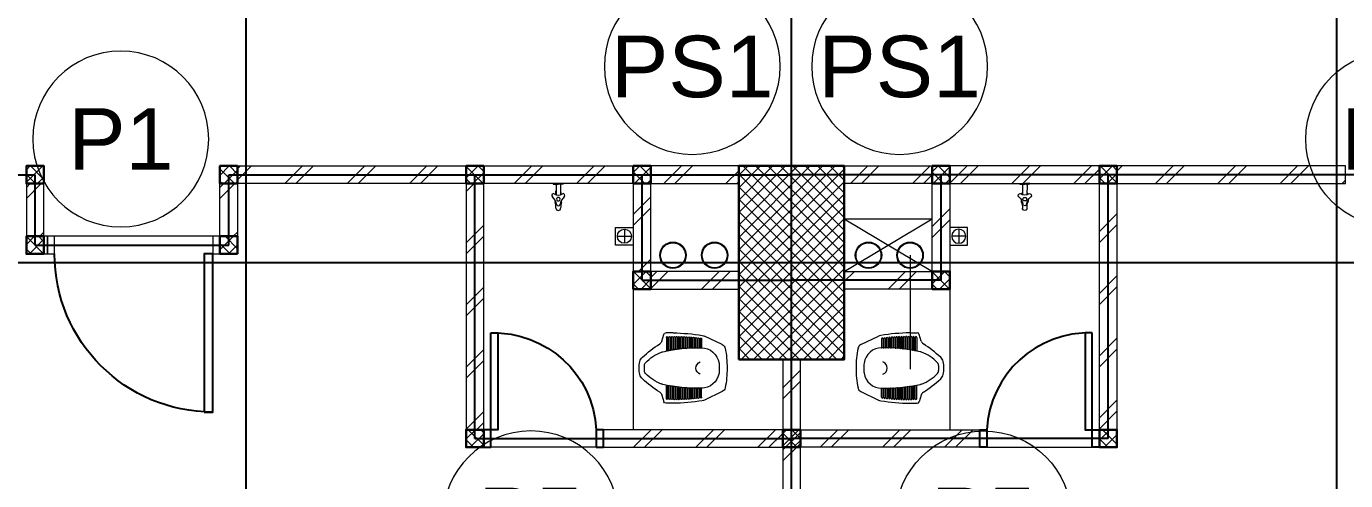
# Model space of a CAD drawing. Header units: millimetres. Extents: x -108 to 357, y -17 to 192.
# Drawn here: x 135.42 to 142.92, y 4.26 to 6.84 of the extents above; entities that cross this region are included whole.
import ezdxf
from ezdxf.enums import TextEntityAlignment as Align

# ---------------------------------------------------------------- set-up
doc = ezdxf.new("R2010")
doc.units = ezdxf.units.MM
for name, color, linetype, lineweight in [('ars', 11, 'Continuous', 0), ('KOL', 1, 'Continuous', 30), ('KOLOM', 4, 'Continuous', 9), ('lan', 7, 'Continuous', 15), ('NOT', 7, 'Continuous', 20), ('SANITAIR', 15, 'Continuous', 9), ('tem', 5, 'Continuous', 20), ('u', 6, 'Continuous', 20)]:
    doc.layers.add(name, color=color, linetype=linetype, lineweight=lineweight)
doc.layers.add('as', color=1, linetype='Continuous', plot=False)
doc.layers.add('Kusen', color=30, linetype='Continuous')
doc.styles.add('S', font='simplex', dxfattribs={"width": 0.75})
doc.styles.get("Standard").update_dxf_attribs({"font": 'arial.ttf'})
pattern_1 = [(45, (1.99994, -5.1569), (-0.1767767, 0.1767767), []), (45, (2.06244, -5.1569), (-0.1767767, 0.1767767), [])]
pattern_2 = [(45, (2.94994, -6.0569), (-0.1767767, 0.1767767), []), (45, (3.01244, -6.0569), (-0.1767767, 0.1767767), [])]
pattern_3 = [(45, (0.59994, -6.2569), (-0.1767767, 0.1767767), []), (45, (0.66244, -6.2569), (-0.1767767, 0.1767767), [])]
pattern_4 = [(45, (-0.50006, -6.2569), (-0.1767767, 0.1767767), []), (45, (-0.43756, -6.2569), (-0.1767767, 0.1767767), [])]
pattern_5 = [(45, (4.67994, -1.0569), (-0.1767767, 0.1767767), []), (45, (4.74244, -1.0569), (-0.1767767, 0.1767767), [])]
pattern_6 = [(45, (4.67994, -1.9569), (-0.1767767, 0.1767767), []), (45, (4.74244, -1.9569), (-0.1767767, 0.1767767), [])]
pattern_7 = [(45, (4.67994, -2.5569), (-0.1767767, 0.1767767), []), (45, (4.74244, -2.5569), (-0.1767767, 0.1767767), [])]
pattern_8 = [(45, (3.82994, -2.5569), (-0.1767767, 0.1767767), []), (45, (3.89244, -2.5569), (-0.1767767, 0.1767767), [])]
pattern_9 = [(45, (2.87994, -2.5569), (-0.1767767, 0.1767767), []), (45, (2.94244, -2.5569), (-0.1767767, 0.1767767), [])]

# ---------------------------------------------------------------- blocks, each defined once
blk = doc.blocks.new('KRAN ATAS')
for p, q in [((-0.0198, 0), (0, 0)), ((-0.0198, -0.0015), (-0.0198, 0)), ((0.0198, 0), (0, 0)), ((0.0198, -0.0015), (0.0198, 0)), ((-0.0193, -0.002), (0, -0.002)), ((-0.0087, -0.006), (-0.0087, -0.0441)), ((0.0193, -0.002), (0, -0.002)), ((0.0087, -0.006), (0.0087, -0.0441))]:
    blk.add_line(p, q)
for centre, radius, start, end in [((-0.0191, -0.047), 0.00682, 147.2603, 232.4214), ((-0.0188, -0.0464), 0.00682, 67.5786, 152.7397), ((-0.0193, -0.0015), 0.0005, 180, 270), ((0, -0.0187), 0.0268, 232.9628, 307.0372), ((-0.0127, -0.006), 0.004, 0, 90), ((0.0743, -0.0604), 0.0878, 163.7486, 168.4446), ((-0.0388, -0.0275), 0.03, 343.7486, 0), ((0.0127, -0.006), 0.004, 90, 180), ((0.0388, -0.0275), 0.03, 180, 196.2514), ((-0.0743, -0.0604), 0.0878, 11.5554, 16.2514), ((0.0188, -0.0464), 0.00682, 27.2603, 112.4214), ((0.0193, -0.0015), 0.0005, 270, 0), ((0.0191, -0.047), 0.00682, 307.5786, 32.7397), ((-0.0514, -0.0871), 0.0447, 7.4918, 50.9581), ((0.0743, -0.0604), 0.0878, 182.0552, 189.0251), ((-0.0892, -0.0965), 0.08, 0.3555, 16.2023), ((-0.0004, -0.0965), 0.0088, 176.8553, 272.6444), ((-0.0004, -0.0613), 0.0068, 86.5771, 273.4229), ((-0.0003, -0.0804), 0.00682, 187.5786, 272.7397), ((0.0004, -0.0613), 0.0068, 266.5771, 93.4229), ((0.0003, -0.0804), 0.00682, 267.2603, 352.4214), ((0.0004, -0.0965), 0.0088, 267.3556, 3.1447), ((0.0514, -0.0871), 0.0447, 129.0419, 172.5082), ((0.0892, -0.0965), 0.08, 163.7977, 179.6445), ((-0.0743, -0.0604), 0.0878, 350.9749, 357.9448)]:
    blk.add_arc(centre, radius, start, end)
blk = doc.blocks.new('AVOOR')
blk.add_lwpolyline([(-21.8185, -71.5914), (-21.9185, -71.5914), (-21.9185, -71.4914), (-21.8185, -71.4914)], close=True)
for points in [[(-21.9085, -71.5414), (-21.8285, -71.5414)], [(-21.8685, -71.5014), (-21.8685, -71.5814)]]:
    blk.add_lwpolyline(points)
blk.add_circle((-21.8685, -71.5414), 0.04)
blk = doc.blocks.new('CL J D')
for p, q in [((0.0275, 0.1273), (0.1283, 0.1756)), ((0.145, 0.1598), (0.145, 0.1109)), ((0.1539, 0.1598), (0.1539, 0.1111)), ((0.1587, 0.1615), (0.1587, 0.1111)), ((0.1676, 0.1615), (0.1676, 0.1111)), ((0.1723, 0.1631), (0.1723, 0.1111)), ((0.1812, 0.1631), (0.1812, 0.1109)), ((0.186, 0.1645), (0.186, 0.1109)), ((0.1949, 0.1645), (0.1949, 0.1105)), ((0.1996, 0.1657), (0.1996, 0.1105)), ((0.2085, 0.1657), (0.2085, 0.11)), ((0.2133, 0.1667), (0.2133, 0.11)), ((0.2222, 0.1667), (0.2222, 0.1092)), ((0.2269, 0.1676), (0.2269, 0.1092)), ((0.2358, 0.1676), (0.2358, 0.1082)), ((0.2406, 0.1682), (0.2406, 0.1082)), ((0.2495, 0.1682), (0.2495, 0.107)), ((0.2542, 0.1687), (0.2542, 0.107)), ((0.2631, 0.1687), (0.2631, 0.1056)), ((0.2679, 0.169), (0.2679, 0.1056)), ((0.2768, 0.169), (0.2768, 0.104)), ((0.2815, 0.1692), (0.2815, 0.104)), ((0.2904, 0.1692), (0.2904, 0.1022)), ((0.2952, 0.1691), (0.2952, 0.1022)), ((0.3041, 0.1691), (0.3041, 0.1003)), ((0.306, 0.1938), (0.3479, 0.1938)), ((0.3088, 0.1689), (0.3088, 0.1003)), ((0.3177, 0.1689), (0.3177, 0.0981)), ((0.3225, 0.1685), (0.3225, 0.0981)), ((0.3314, 0.1685), (0.3314, 0.0957)), ((0.3361, 0.1679), (0.3361, 0.0957)), ((0.345, 0.1679), (0.345, 0.093)), ((0.3709, 0.1476), (0.3594, 0.1853)), ((0.0275, -0.1398), (0.1283, -0.188)), ((0.145, -0.1722), (0.145, -0.1234)), ((0.1539, -0.1722), (0.1539, -0.1236)), ((0.1587, -0.174), (0.1587, -0.1236)), ((0.1676, -0.174), (0.1676, -0.1236)), ((0.1723, -0.1756), (0.1723, -0.1236)), ((0.1812, -0.1756), (0.1812, -0.1234)), ((0.186, -0.177), (0.186, -0.1234)), ((0.1949, -0.177), (0.1949, -0.123)), ((0.1996, -0.1782), (0.1996, -0.123)), ((0.2085, -0.1782), (0.2085, -0.1224)), ((0.2133, -0.1792), (0.2133, -0.1224)), ((0.2222, -0.1792), (0.2222, -0.1216)), ((0.2269, -0.18), (0.2269, -0.1216)), ((0.2358, -0.18), (0.2358, -0.1206)), ((0.2406, -0.1807), (0.2406, -0.1206)), ((0.2495, -0.1807), (0.2495, -0.1195)), ((0.2542, -0.1812), (0.2542, -0.1195)), ((0.2631, -0.1812), (0.2631, -0.1181)), ((0.2679, -0.1815), (0.2679, -0.1181)), ((0.2768, -0.1815), (0.2768, -0.1165)), ((0.2815, -0.1816), (0.2815, -0.1165)), ((0.2904, -0.1816), (0.2904, -0.1147)), ((0.2952, -0.1816), (0.2952, -0.1147)), ((0.3041, -0.1816), (0.3041, -0.1127)), ((0.3088, -0.1813), (0.3088, -0.1127)), ((0.3177, -0.1813), (0.3177, -0.1105)), ((0.3225, -0.1809), (0.3225, -0.1105)), ((0.3314, -0.1809), (0.3314, -0.1081)), ((0.3361, -0.1803), (0.3361, -0.1081)), ((0.345, -0.1803), (0.345, -0.1055)), ((0.306, -0.2062), (0.3479, -0.2062)), ((0.3709, -0.16), (0.3594, -0.1977))]:
    blk.add_line(p, q)
for centre, radius, start, end in [((0.1462, 0.1381), 0.0415, 97.43664, 115.58841), ((0.3183, -0.8979), 1.0917, 90.64465, 99.35641), ((0.1495, 0.1598), 0.00445, 0, 180), ((0.1631, 0.1615), 0.00445, 0, 180), ((0.1768, 0.1631), 0.00445, 0, 180), ((0.1904, 0.1645), 0.00445, 0, 180), ((0.2041, 0.1657), 0.00445, 0, 180), ((0.2177, 0.1667), 0.00445, 0, 180), ((0.2314, 0.1676), 0.00445, 0, 180), ((0.245, 0.1682), 0.00445, 0, 180), ((0.2587, 0.1687), 0.00445, 0, 180), ((0.2723, 0.169), 0.00445, 0, 180), ((0.286, 0.1692), 0.00445, 0, 180), ((0.2996, 0.1691), 0.00445, 0, 180), ((0.3133, 0.1689), 0.00445, 0, 180), ((0.3269, 0.1685), 0.00445, 0, 180), ((0.3406, 0.1679), 0.00445, 0, 180), ((0.3479, 0.1818), 0.012, 16.98371, 90), ((0.5098, 0), 0.5098, 167.907, 180.70014), ((0.0403, 0.1006), 0.0297, 115.58841, 167.907), ((0.1458, 0.0077), 0.1009, 89.36458, 171.9631), ((0.1427, 0.1109), 0.00237, 271.71865, 0), ((0.1639, -0.8282), 0.9369, 77.60377, 91.04193), ((0.1563, 0.1111), 0.00237, 180, 0), ((0.17, 0.1111), 0.00237, 180, 0), ((0.1836, 0.1109), 0.00237, 180, 0), ((0.1973, 0.1105), 0.00237, 180, 0), ((0.2109, 0.11), 0.00237, 180, 0), ((0.2246, 0.1092), 0.00237, 180, 0), ((0.2382, 0.1082), 0.00237, 180, 0), ((0.2519, 0.107), 0.00237, 180, 0), ((0.2655, 0.1056), 0.00237, 180, 0), ((0.2792, 0.104), 0.00237, 180, 0), ((0.2928, 0.1022), 0.00237, 180, 0), ((0.3064, 0.1003), 0.00237, 180, 0), ((0.3201, 0.0981), 0.00237, 180, 0), ((0.3337, 0.0957), 0.00237, 180, 0), ((0.3474, 0.093), 0.00237, 180, 258.7357), ((0.3518, 0.0291), 0.0593, 68.96955, 77.12628), ((0.3992, 0.1563), 0.0297, 196.98371, 236.58705), ((0.2831, -0.1497), 0.2509, 43.87855, 68.96955), ((-0.0629, -0.5443), 0.8096, 47.75416, 56.58705), ((0.1995, 0.0001), 0.1551, 171.9445, 182.3259), ((0.1409, -0.0052), 0.0359, 358.3993, 69.7102), ((0.4511, 0.0118), 0.0178, 9.30537, 43.87855), ((0.3402, -0.0063), 0.1302, 0.0418, 9.30537), ((0.4495, 0.0199), 0.0475, 13.4838, 47.75416), ((0.3402, -0.0063), 0.1598, 0.03404, 13.4838), ((0.5098, -0.0125), 0.5098, 179.29986, 192.093), ((0.1995, -0.0125), 0.1551, 177.6741, 188.0555), ((0.1458, -0.0202), 0.1009, 188.0369, 270.63542), ((0.1409, -0.0072), 0.0359, 290.2898, 1.6007), ((0.2831, 0.1372), 0.2509, 291.03045, 316.12145), ((-0.0629, 0.5318), 0.8096, 303.41295, 312.24584), ((0.4511, -0.0243), 0.0178, 316.12145, 350.69463), ((0.3402, -0.0061), 0.1302, 350.69463, 359.9582), ((0.4495, -0.0323), 0.0475, 312.24584, 346.5162), ((0.3402, -0.0061), 0.1598, 346.5162, 359.96596), ((0.0403, -0.113), 0.0297, 192.093, 244.41159), ((0.1427, -0.1234), 0.00237, 0, 88.28135), ((0.1639, 0.8157), 0.9369, 268.95807, 282.39623), ((0.1563, -0.1236), 0.00237, 0, 180), ((0.17, -0.1236), 0.00237, 0, 180), ((0.1836, -0.1234), 0.00237, 0, 180), ((0.1973, -0.123), 0.00237, 0, 180), ((0.2109, -0.1224), 0.00237, 0, 180), ((0.2246, -0.1216), 0.00237, 0, 180), ((0.2382, -0.1206), 0.00237, 0, 180), ((0.2519, -0.1195), 0.00237, 0, 180), ((0.2655, -0.1181), 0.00237, 0, 180), ((0.2792, -0.1165), 0.00237, 0, 180), ((0.2928, -0.1147), 0.00237, 0, 180), ((0.3064, -0.1127), 0.00237, 0, 180), ((0.3201, -0.1105), 0.00237, 0, 180), ((0.3337, -0.1081), 0.00237, 0, 180), ((0.3474, -0.1055), 0.00237, 101.2643, 180), ((0.3518, -0.0415), 0.0593, 282.87372, 291.03045), ((0.3992, -0.1687), 0.0297, 123.41295, 163.01629), ((0.1462, -0.1506), 0.0415, 244.41159, 262.56336), ((0.3183, 0.8854), 1.0917, 260.64359, 269.35535), ((0.1495, -0.1722), 0.00445, 180, 0), ((0.1631, -0.174), 0.00445, 180, 0), ((0.1768, -0.1756), 0.00445, 180, 0), ((0.1904, -0.177), 0.00445, 180, 0), ((0.2041, -0.1782), 0.00445, 180, 0), ((0.2177, -0.1792), 0.00445, 180, 0), ((0.2314, -0.18), 0.00445, 180, 0), ((0.245, -0.1807), 0.00445, 180, 0), ((0.2587, -0.1812), 0.00445, 180, 0), ((0.2723, -0.1815), 0.00445, 180, 0), ((0.286, -0.1816), 0.00445, 180, 0), ((0.2996, -0.1816), 0.00445, 180, 0), ((0.3133, -0.1813), 0.00445, 180, 0), ((0.3269, -0.1809), 0.00445, 180, 0), ((0.3406, -0.1803), 0.00445, 180, 0), ((0.3479, -0.1942), 0.012, 270, 343.01629)]:
    blk.add_arc(centre, radius, start, end)
blk = doc.blocks.new('P.60')
at = {"layer": 'Kusen'}
for points in [[(1472.8348, 997.5354), (1472.8748, 997.5354), (1472.8748, 997.4354), (1472.8348, 997.4354)], [(1473.4748, 997.5354), (1473.5148, 997.5354), (1473.5148, 997.4354), (1473.4748, 997.4354)], [(1472.8748, 996.8854), (1472.9148, 996.8854), (1472.9148, 997.4354), (1472.8748, 997.4354)]]:
    blk.add_lwpolyline(points, close=True, dxfattribs=at)
blk.add_arc((1472.8948, 997.4658), 0.5808, 268.02661, 356.99428, dxfattribs=at)
blk = doc.blocks.new('K 10.10')
at = {"layer": 'ars'}
h = blk.add_hatch(dxfattribs=at)
h.set_pattern_fill('_USER', color=256, scale=0.05, angle=45, double=1, pattern_type=0)
h.set_pattern_definition([(45, (0, 0), (-0.035355339, 0.035355339), []), (135, (0, 0), (-0.035355339, -0.035355339), [])])
h.paths.add_polyline_path([(1560.5383, 1380.4069), (1560.6383, 1380.4069), (1560.6383, 1380.5069), (1560.5383, 1380.5069)])
at = {"layer": 'KOL'}
blk.add_lwpolyline([(1560.5383, 1380.4069), (1560.6383, 1380.4069), (1560.6383, 1380.5069), (1560.5383, 1380.5069)], close=True, dxfattribs=at)
blk = doc.blocks.new('typikal-1')
at = {"layer": 'ars'}
for centre, radius in [((5.526, -0.0422), 0.075), ((5.526, -0.0422), 0.071), ((5.7625, -0.0422), 0.075), ((5.7625, -0.0422), 0.071)]:
    blk.add_circle(centre, radius, dxfattribs=at)
at = {"layer": 'as'}
for p, q in [((4.4, 1), (4.4, -0.5)), ((4.4, 1), (6.2, 1)), ((5.35, 0.1), (5.35, -0.5)), ((5.35, 0.1), (6.2, 0.1)), ((3, -0.5), (6.2, -0.5))]:
    blk.add_line(p, q, dxfattribs=at)
at = {"layer": 'lan'}
for p, q in [((5.09, 1.05), (4.49, 1.05)), ((5.3, 0.15), (5.3, 0.95))]:
    blk.add_line(p, q, dxfattribs=at)
at = {"layer": 'tem'}
for points in [[(6.15, 1.05), (6.25, 1.05), (6.25, 2.15), (6.15, 2.15)], [(5.13, 1.05), (6.15, 1.05), (6.15, 0.95), (5.13, 0.95)], [(4.45, -0.45), (4.35, -0.45), (4.35, 0.95), (4.45, 0.95)], [(6.15, 0.55), (6.25, 0.55), (6.25, 0.95), (6.15, 0.95)], [(5.4, 0.15), (5.9, 0.15), (5.9, 0.05), (5.4, 0.05)], [(5.4, -0.45), (5.3, -0.45), (5.3, 0.05), (5.4, 0.05)], [(3.05, -0.55), (4.35, -0.55), (4.35, -0.45), (3.05, -0.45)], [(4.45, -0.55), (5.3, -0.55), (5.3, -0.45), (4.45, -0.45)], [(5.9, -0.55), (5.4, -0.55), (5.4, -0.45), (5.9, -0.45)]]:
    blk.add_lwpolyline(points, close=True, dxfattribs=at)
at = {"layer": 'u'}
for points in [[(5.526, -0.0422), (5.526, 0.6064)], [(5.9, -0.25), (5.3996, 0.0495)], [(5.9, 0.05), (5.4, -0.25)], [(5.9, -0.25), (5.4, -0.25)]]:
    blk.add_lwpolyline(points, dxfattribs=at)
at = {"layer": 'KOLOM', "extrusion": (0, 0, -1), "xscale": -1, "zscale": -1, "rotation": 180}
for p in [(-1564.9883, 1381.4569), (-1566.7883, 1381.4569), (-1565.9383, 1380.5569), (-1564.9883, 1379.9569), (-1565.9383, 1379.9569)]:
    blk.add_blockref('K 10.10', p, dxfattribs=at)
at = {"layer": 'Kusen'}
blk.add_blockref('P.60', (-1468.3848, -996.4854), dxfattribs=at)
at = {"layer": 'SANITAIR', "extrusion": (0, 0, -1), "xscale": -1, "zscale": -1, "rotation": 180}
blk.add_blockref('CL J D', (-5.8335, 0.5932), dxfattribs=at)
at = {"layer": 'SANITAIR', "xscale": -1, "rotation": 180}
blk.add_blockref('AVOOR', (27.1181, -71.6914), dxfattribs=at)
at = {"layer": 'SANITAIR', "extrusion": (0, 0, -1), "xscale": 1.450644103627577, "yscale": 1.450644103627577, "zscale": -1.450644103627577, "rotation": 180.0386559153115}
blk.add_blockref('KRAN ATAS', (-4.874, -0.45), dxfattribs=at)
blk = doc.blocks.new('k1')
at = {"layer": 'ars'}
h = blk.add_hatch(dxfattribs=at)
h.set_pattern_fill('_USER', color=256, scale=0.05, angle=45, double=1, pattern_type=0)
h.set_pattern_definition([(45, (0, -5), (-0.03535534, 0.03535534), []), (135, (0, -5), (-0.03535534, -0.03535534), [])])
h.paths.add_polyline_path([(-0.3, -0.55), (0.3, -0.55), (0.3, 0.55), (-0.3, 0.55)])
at = {"layer": 'KOL'}
blk.add_lwpolyline([(-0.3, -0.55), (0.3, -0.55), (0.3, 0.55), (-0.3, 0.55)], close=True, dxfattribs=at)
blk = doc.blocks.new('P-90')
at = {"layer": 'Kusen'}
blk.add_lwpolyline([(374.6908, -21.5979), (374.7408, -21.5979), (374.7408, -22.4979), (374.6908, -22.4979)], close=True, dxfattribs=at)
at = {"layer": 'Kusen', "lineweight": 9}
for points in [[(373.8008, -22.4979), (373.8408, -22.4979), (373.8408, -22.5979), (373.8008, -22.5979)], [(374.7408, -22.4979), (374.7808, -22.4979), (374.7808, -22.5979), (374.7408, -22.5979)]]:
    blk.add_lwpolyline(points, close=True, dxfattribs=at)
at = {"layer": 'Kusen'}
blk.add_arc((374.7408, -22.4979), 0.9, 90, 180, dxfattribs=at)
blk = doc.blocks.new('A-2')
at = {"layer": 'ars'}
h = blk.add_hatch(dxfattribs=at)
h.set_pattern_fill('TEMBOK', color=256, scale=0.25)
h.set_pattern_definition(pattern_9)
h.paths.add_polyline_path([(-21.3828, 6.6677), (-20.0828, 6.6677), (-20.0828, 6.5677), (-21.3828, 6.5677)])
h = blk.add_hatch(dxfattribs=at)
h.set_pattern_fill('TEMBOK', color=256, scale=0.25)
h.set_pattern_definition(pattern_9)
h.paths.add_polyline_path([(-21.3828, 6.6677), (-20.0828, 6.6677), (-20.0828, 6.5677), (-21.3828, 6.5677)])
h = blk.add_hatch(dxfattribs=at)
h.set_pattern_fill('TEMBOK', color=256, scale=0.25)
h.set_pattern_definition(pattern_8)
h.paths.add_polyline_path([(-19.9828, 6.6677), (-19.1328, 6.6677), (-19.1328, 6.5677), (-19.9828, 6.5677)])
h = blk.add_hatch(dxfattribs=at)
h.set_pattern_fill('TEMBOK', color=256, scale=0.25)
h.set_pattern_definition(pattern_8)
h.paths.add_polyline_path([(-19.9828, 6.6677), (-19.1328, 6.6677), (-19.1328, 6.5677), (-19.9828, 6.5677)])
h = blk.add_hatch(dxfattribs=at)
h.set_pattern_fill('TEMBOK', color=256, scale=0.25)
h.set_pattern_definition(pattern_7)
h.paths.add_polyline_path([(-19.0328, 6.6677), (-18.5328, 6.6677), (-18.5328, 6.5677), (-19.0328, 6.5677)])
h = blk.add_hatch(dxfattribs=at)
h.set_pattern_fill('TEMBOK', color=256, scale=0.25)
h.set_pattern_definition(pattern_7)
h.paths.add_polyline_path([(-19.0328, 6.6677), (-18.5328, 6.6677), (-18.5328, 6.5677), (-19.0328, 6.5677)])
h = blk.add_hatch(dxfattribs=at)
h.set_pattern_fill('TEMBOK', color=256, scale=0.25)
h.set_pattern_definition(pattern_7)
h.paths.add_polyline_path([(-17.4328, 6.6677), (-17.9328, 6.6677), (-17.9328, 6.5677), (-17.4328, 6.5677)])
h = blk.add_hatch(dxfattribs=at)
h.set_pattern_fill('TEMBOK', color=256, scale=0.25)
h.set_pattern_definition(pattern_8)
h.paths.add_polyline_path([(-16.4828, 6.6677), (-17.3328, 6.6677), (-17.3328, 6.5677), (-16.4828, 6.5677)])
h = blk.add_hatch(dxfattribs=at)
h.set_pattern_fill('TEMBOK', color=256, scale=0.25)
h.set_pattern_definition(pattern_9)
h.paths.add_polyline_path([(-15.0828, 6.6677), (-16.3828, 6.6677), (-16.3828, 6.5677), (-15.0828, 6.5677)])
h = blk.add_hatch(dxfattribs=at)
h.set_pattern_fill('TEMBOK', color=256, scale=0.25)
h.set_pattern_definition(pattern_4)
h.paths.add_polyline_path([(-22.4828, 6.5677), (-22.5828, 6.5677), (-22.5828, 6.2677), (-22.4828, 6.2677)])
h = blk.add_hatch(dxfattribs=at)
h.set_pattern_fill('TEMBOK', color=256, scale=0.25)
h.set_pattern_definition(pattern_4)
h.paths.add_polyline_path([(-22.4828, 6.5677), (-22.5828, 6.5677), (-22.5828, 6.2677), (-22.4828, 6.2677)])
h = blk.add_hatch(dxfattribs=at)
h.set_pattern_fill('TEMBOK', color=256, scale=0.25)
h.set_pattern_definition(pattern_3)
h.paths.add_polyline_path([(-21.3828, 6.5677), (-21.4828, 6.5677), (-21.4828, 6.2677), (-21.3828, 6.2677)])
h = blk.add_hatch(dxfattribs=at)
h.set_pattern_fill('TEMBOK', color=256, scale=0.25)
h.set_pattern_definition(pattern_3)
h.paths.add_polyline_path([(-21.3828, 6.5677), (-21.4828, 6.5677), (-21.4828, 6.2677), (-21.3828, 6.2677)])
h = blk.add_hatch(dxfattribs=at)
h.set_pattern_fill('TEMBOK', color=256, scale=0.25)
h.set_pattern_definition(pattern_1)
h.paths.add_polyline_path([(-19.9828, 6.5677), (-20.0828, 6.5677), (-20.0828, 5.1677), (-19.9828, 5.1677)])
h = blk.add_hatch(dxfattribs=at)
h.set_pattern_fill('TEMBOK', color=256, scale=0.25)
h.set_pattern_definition(pattern_1)
h.paths.add_polyline_path([(-19.9828, 6.5677), (-20.0828, 6.5677), (-20.0828, 5.1677), (-19.9828, 5.1677)])
h = blk.add_hatch(dxfattribs=at)
h.set_pattern_fill('TEMBOK', color=256, scale=0.25)
h.set_pattern_definition(pattern_2)
h.paths.add_polyline_path([(-19.0328, 6.5677), (-19.1328, 6.5677), (-19.1328, 6.0677), (-19.0328, 6.0677)])
h = blk.add_hatch(dxfattribs=at)
h.set_pattern_fill('TEMBOK', color=256, scale=0.25)
h.set_pattern_definition(pattern_2)
h.paths.add_polyline_path([(-19.0328, 6.5677), (-19.1328, 6.5677), (-19.1328, 6.0677), (-19.0328, 6.0677)])
h = blk.add_hatch(dxfattribs=at)
h.set_pattern_fill('TEMBOK', color=256, scale=0.25)
h.set_pattern_definition(pattern_2)
h.paths.add_polyline_path([(-17.4328, 6.5677), (-17.3328, 6.5677), (-17.3328, 6.0677), (-17.4328, 6.0677)])
h = blk.add_hatch(dxfattribs=at)
h.set_pattern_fill('TEMBOK', color=256, scale=0.25)
h.set_pattern_definition(pattern_1)
h.paths.add_polyline_path([(-16.4828, 6.5677), (-16.3828, 6.5677), (-16.3828, 5.1677), (-16.4828, 5.1677)])
h = blk.add_hatch(dxfattribs=at)
h.set_pattern_fill('TEMBOK', color=256, scale=0.25)
h.set_pattern_definition(pattern_6)
h.paths.add_polyline_path([(-19.0328, 6.0677), (-18.5328, 6.0677), (-18.5328, 5.9677), (-19.0328, 5.9677)])
h = blk.add_hatch(dxfattribs=at)
h.set_pattern_fill('TEMBOK', color=256, scale=0.25)
h.set_pattern_definition(pattern_6)
h.paths.add_polyline_path([(-19.0328, 6.0677), (-18.5328, 6.0677), (-18.5328, 5.9677), (-19.0328, 5.9677)])
h = blk.add_hatch(dxfattribs=at)
h.set_pattern_fill('TEMBOK', color=256, scale=0.25)
h.set_pattern_definition(pattern_6)
h.paths.add_polyline_path([(-17.4328, 6.0677), (-17.9328, 6.0677), (-17.9328, 5.9677), (-17.4328, 5.9677)])
h = blk.add_hatch(dxfattribs=at)
h.set_pattern_fill('TEMBOK', color=256, scale=0.25)
h.set_pattern_definition([(45, (6.39994, -5.8569), (-0.1767767, 0.1767767), []), (45, (6.46244, -5.8569), (-0.1767767, 0.1767767), [])])
h.paths.add_polyline_path([(-18.2828, 5.5677), (-18.1828, 5.5677), (-18.1828, 3.9677), (-18.2828, 3.9677)])
h = blk.add_hatch(dxfattribs=at)
h.set_pattern_fill('TEMBOK', color=256, scale=0.25)
h.set_pattern_definition(pattern_5)
h.paths.add_polyline_path([(-19.3028, 5.1677), (-18.2828, 5.1677), (-18.2828, 5.0677), (-19.3028, 5.0677)])
h = blk.add_hatch(dxfattribs=at)
h.set_pattern_fill('TEMBOK', color=256, scale=0.25)
h.set_pattern_definition(pattern_5)
h.paths.add_polyline_path([(-19.3028, 5.1677), (-18.2828, 5.1677), (-18.2828, 5.0677), (-19.3028, 5.0677)])
h = blk.add_hatch(dxfattribs=at)
h.set_pattern_fill('TEMBOK', color=256, scale=0.25)
h.set_pattern_definition(pattern_5)
h.paths.add_polyline_path([(-17.1628, 5.1677), (-18.1828, 5.1677), (-18.1828, 5.0677), (-17.1628, 5.0677)])
for centre, radius in [((-18.9069, 6.1599), 0.075), ((-18.9069, 6.1599), 0.071), ((-18.6703, 6.1599), 0.075), ((-18.6703, 6.1599), 0.071)]:
    blk.add_circle(centre, radius, dxfattribs=at)
at = {"layer": 'as'}
for p, q in [((-21.3328, 1.1177), (-21.3328, 14.2177)), ((-18.2328, 1.1177), (-18.2328, 14.2177)), ((-15.1328, 1.1177), (-15.1328, 14.2177)), ((-24.4328, 6.6177), (-22.5328, 6.6177)), ((-22.5328, 6.2177), (-22.5328, 6.6177)), ((-21.4328, 6.2177), (-21.4328, 6.6177)), ((-21.4328, 6.6177), (-18.2328, 6.6177)), ((-20.0328, 5.1177), (-20.0328, 6.6177)), ((-19.0828, 6.0177), (-19.0828, 6.6177)), ((-22.5328, 6.2177), (-21.4328, 6.2177)), ((-36.8328, 6.1177), (37.5672, 6.1177)), ((-19.0828, 6.0177), (-18.2328, 6.0177)), ((-20.0328, 5.1177), (-18.2328, 5.1177))]:
    blk.add_line(p, q, dxfattribs=at)
at = {"layer": 'lan'}
for p, q in [((-21.5228, 6.2677), (-22.4228, 6.2677)), ((-19.1328, 5.9677), (-19.1328, 5.1677)), ((-19.3428, 5.0677), (-19.9428, 5.0677))]:
    blk.add_line(p, q, dxfattribs=at)
at = {"layer": 'tem'}
for points in [[(-21.3828, 6.6677), (-20.0828, 6.6677), (-20.0828, 6.5677), (-21.3828, 6.5677)], [(-19.9828, 6.6677), (-19.1328, 6.6677), (-19.1328, 6.5677), (-19.9828, 6.5677)], [(-18.5328, 6.6677), (-19.0328, 6.6677), (-19.0328, 6.5677), (-18.5328, 6.5677)], [(-22.4828, 6.5677), (-22.5828, 6.5677), (-22.5828, 6.2677), (-22.4828, 6.2677)], [(-21.4828, 6.5677), (-21.3828, 6.5677), (-21.3828, 6.2677), (-21.4828, 6.2677)], [(-19.9828, 6.5677), (-20.0828, 6.5677), (-20.0828, 5.1677), (-19.9828, 5.1677)], [(-19.0328, 6.5677), (-19.1328, 6.5677), (-19.1328, 6.0677), (-19.0328, 6.0677)], [(-22.4628, 6.2677), (-22.4828, 6.2677), (-22.4828, 6.1677), (-22.4628, 6.1677)], [(-19.0328, 5.9677), (-18.5328, 5.9677), (-18.5328, 6.0677), (-19.0328, 6.0677)], [(-19.3028, 5.0677), (-18.2828, 5.0677), (-18.2828, 5.1677), (-19.3028, 5.1677)]]:
    blk.add_lwpolyline(points, close=True, dxfattribs=at)
at = {"layer": 'KOL'}
blk.add_blockref('k1', (-18.2328, 6.1177), dxfattribs=at)
at = {"layer": 'KOLOM', "extrusion": (0, 0, -1), "zscale": -1}
for p in [(-1538.0555, -1373.8392), (-1539.1555, -1373.8392), (-1540.5555, -1373.8392), (-1541.5055, -1373.8392), (-1538.0555, -1374.2392), (-1539.1555, -1374.2392), (-1541.5055, -1374.4392), (-1540.5555, -1375.3392)]:
    blk.add_blockref('K 10.10', p, dxfattribs=at)
at = {"layer": 'Kusen', "xscale": -1, "rotation": 180}
for name, p in [('P-90', (-396.2636, -16.3301)), ('P.60', (-1492.8176, 1002.6031))]:
    blk.add_blockref(name, p, dxfattribs=at)
at = {"layer": 'lan', "rotation": 180}
blk.add_blockref('typikal-1', (-12.0328, 6.1177), dxfattribs=at)
at = {"layer": 'SANITAIR', "extrusion": (0, 0, -1), "xscale": -1.450644103627577, "yscale": 1.450644103627577, "zscale": -1.450644103627577, "rotation": 359.9613440846884}
blk.add_blockref('KRAN ATAS', (19.5589, 6.5677), dxfattribs=at)
at = {"layer": 'SANITAIR'}
blk.add_blockref('AVOOR', (2.6853, 77.8091), dxfattribs=at)
at = {"layer": 'SANITAIR', "extrusion": (0, 0, -1), "zscale": -1}
blk.add_blockref('CL J D', (18.5993, 5.5245), dxfattribs=at)
blk = doc.blocks.new('NAV')
blk.add_circle((0, -0.4), 0.4)
at = {"style": 'S', "width": 0.75, "flags": 4}
blk.add_attdef('AV', text='', height=0.3, dxfattribs=at).set_placement((0, -0.4), align=Align.MIDDLE)

msp = doc.modelspace()

# ---------------------------------------------------------------- block references
msp.add_blockref('A-2', (158.00671, -0.62199))
at = {"layer": 'NOT'}
ref = msp.add_blockref('NAV', (139.20959, 7.11159), dxfattribs=dict(at, xscale=-1.25, yscale=1.25, zscale=1.25, rotation=2.174260771425907e-11))
ref.add_attrib('AV', 'PS1', dxfattribs={"layer": '0', "height": 0.35, "flags": 4}).set_placement((139.20959, 6.61159), align=Align.MIDDLE)
ref = msp.add_blockref('NAV', (140.3885, 7.11159), dxfattribs=dict(at, xscale=-1.25, yscale=1.25, zscale=1.25, rotation=2.174260771425907e-11))
ref.add_attrib('AV', 'PS1', dxfattribs={"layer": '0', "height": 0.35, "flags": 4}).set_placement((140.3885, 6.61159), align=Align.MIDDLE)
ref = msp.add_blockref('NAV', (135.96067, 6.69891), dxfattribs=dict(at, xscale=-1.25, yscale=1.25, zscale=1.25, rotation=2.174260771425907e-11))
ref.add_attrib('AV', 'P1', dxfattribs={"layer": '0', "height": 0.35, "flags": 4}).set_placement((135.96067, 6.19891), align=Align.MIDDLE)
ref = msp.add_blockref('NAV', (143.19741, 6.69891), dxfattribs=dict(at, xscale=1.25, yscale=1.25, zscale=1.25))
ref.add_attrib('AV', 'P1', dxfattribs={"layer": '0', "height": 0.35, "flags": 4}).set_placement((143.19741, 6.19891), align=Align.MIDDLE)
ref = msp.add_blockref('NAV', (138.29218, 4.53873), dxfattribs=dict(at, xscale=-1.25, yscale=1.25, zscale=1.25, rotation=2.174260771425907e-11))
ref.add_attrib('AV', 'P5', dxfattribs={"layer": '0', "height": 0.35, "flags": 4}).set_placement((138.29218, 4.03873), align=Align.MIDDLE)
ref = msp.add_blockref('NAV', (140.8659, 4.53873), dxfattribs=dict(at, xscale=1.25, yscale=1.25, zscale=1.25))
ref.add_attrib('AV', 'P5', dxfattribs={"layer": '0', "height": 0.35, "flags": 4}).set_placement((140.8659, 4.03873), align=Align.MIDDLE)

doc.saveas('drawing.dxf')
